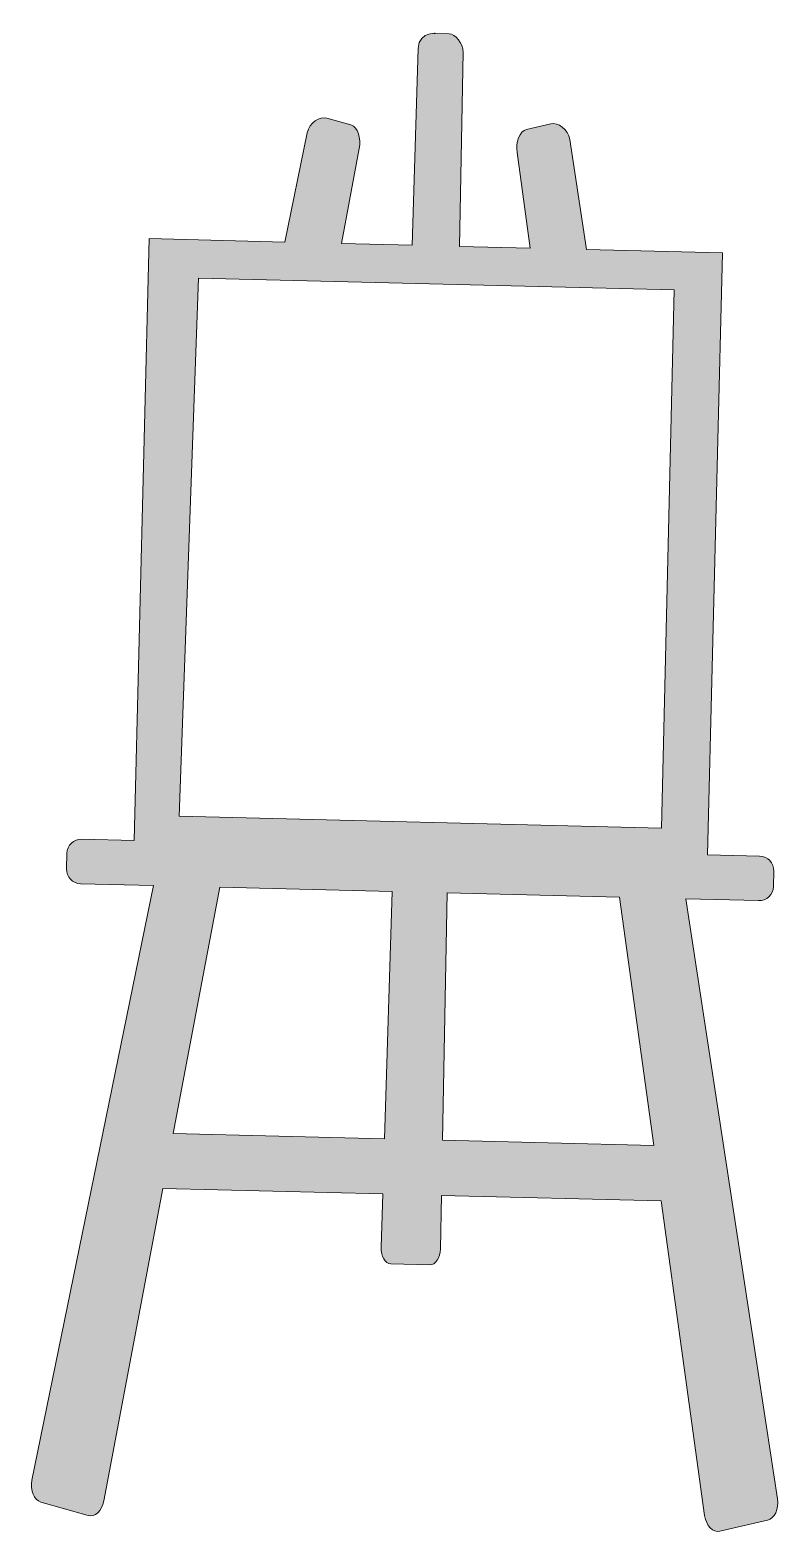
# Model space of a CAD drawing. Header units: inches. Extents: x 0 to 51, y 0 to 102.
import ezdxf

# ---------------------------------------------------------------- set-up
doc = ezdxf.new("R2010")
doc.units = ezdxf.units.IN
doc.header["$MEASUREMENT"] = 0
doc.layers.add('Layer 1', color=7, linetype='Continuous')

msp = doc.modelspace()

# ---------------------------------------------------------------- hatches: boundary and pattern name
at = {"layer": 'Layer 1', "true_color": 0xadb548}
h = msp.add_hatch(color=55, dxfattribs=at)
h.dxf.hatch_style = 2
edge = h.paths.add_edge_path()
edge.add_spline(control_points=[(50.58, 2.23), (50.58, 2.23), (44.36, 42.9), (44.36, 42.9), (44.36, 42.9), (49.3, 42.78), (49.3, 42.78), (49.84, 42.76), (50.29, 43.19), (50.31, 43.74), (50.31, 43.74), (50.33, 44.79), (50.33, 44.79), (50.35, 45.33), (49.92, 45.79), (49.37, 45.8), (49.37, 45.8), (45.83, 45.89), (45.83, 45.89), (45.83, 45.89), (46.84, 86.7), (46.84, 86.7), (46.84, 86.7), (37.64, 86.93), (37.64, 86.93), (37.64, 86.93), (36.5, 94.4), (36.5, 94.4), (36.4, 95.1), (35.67, 95.57), (35.21, 95.46), (35.21, 95.46), (33.56, 95.08), (33.56, 95.08), (33.09, 94.97), (32.82, 94.21), (32.92, 93.51), (32.92, 93.51), (33.81, 87.02), (33.81, 87.02), (33.81, 87.02), (29.02, 87.14), (29.02, 87.14), (29.02, 87.14), (29.27, 100.31), (29.27, 100.31), (29.28, 100.92), (28.7, 101.55), (28.32, 101.56), (28.32, 101.56), (27.28, 101.59), (27.28, 101.59), (27.77, 101.58), (26.24, 101.81), (26.21, 100.57), (26.21, 100.57), (25.8, 87.22), (25.8, 87.22), (25.8, 87.22), (21.01, 87.34), (21.01, 87.34), (21.01, 87.34), (22.22, 93.78), (22.22, 93.78), (22.35, 94.47), (22.12, 95.24), (21.66, 95.38), (21.66, 95.38), (20.03, 95.84), (20.03, 95.84), (19.57, 95.97), (18.83, 95.54), (18.69, 94.85), (18.69, 94.85), (17.18, 87.44), (17.18, 87.44), (17.18, 87.44), (7.98, 87.67), (7.98, 87.67), (7.98, 87.67), (6.96, 46.86), (6.96, 46.86), (6.96, 46.86), (3.41, 46.95), (3.41, 46.95), (2.87, 46.96), (2.41, 46.53), (2.4, 45.99), (2.4, 45.99), (2.37, 44.93), (2.37, 44.93), (2.36, 44.39), (2.79, 43.94), (3.33, 43.92), (3.33, 43.92), (8.27, 43.8), (8.27, 43.8), (8.27, 43.8), (0.03, 3.49), (0.03, 3.49), (-0.1, 2.8), (0.17, 2.13), (0.63, 2), (0.63, 2), (3.83, 1.08), (3.83, 1.08), (4.29, 0.95), (4.78, 1.4), (4.91, 2.09), (4.91, 2.09), (8.91, 23.26), (8.91, 23.26), (8.91, 23.26), (23.81, 22.89), (23.81, 22.89), (23.81, 22.89), (23.7, 19.27), (23.7, 19.27), (23.69, 18.66), (23.98, 18.16), (24.36, 18.15), (24.36, 18.15), (27.01, 18.08), (27.01, 18.08), (27.39, 18.07), (27.71, 18.56), (27.73, 19.17), (27.73, 19.17), (27.8, 22.79), (27.8, 22.79), (27.8, 22.79), (42.7, 22.42), (42.7, 22.42), (42.7, 22.42), (45.64, 1.08), (45.64, 1.08), (45.74, 0.38), (46.2, -0.09), (46.66, 0.02), (46.66, 0.02), (49.91, 0.77), (49.91, 0.77), (50.38, 0.88), (50.68, 1.53), (50.58, 2.23)], knot_values=[0, 0, 0, 0, 1, 1, 1, 2, 2, 2, 3, 3, 3, 4, 4, 4, 5, 5, 5, 6, 6, 6, 7, 7, 7, 8, 8, 8, 9, 9, 9, 10, 10, 10, 11, 11, 11, 12, 12, 12, 13, 13, 13, 14, 14, 14, 15, 15, 15, 16, 16, 16, 17, 17, 17, 18, 18, 18, 19, 19, 19, 20, 20, 20, 21, 21, 21, 22, 22, 22, 23, 23, 23, 24, 24, 24, 25, 25, 25, 26, 26, 26, 27, 27, 27, 28, 28, 28, 29, 29, 29, 30, 30, 30, 31, 31, 31, 32, 32, 32, 33, 33, 33, 34, 34, 34, 35, 35, 35, 36, 36, 36, 37, 37, 37, 38, 38, 38, 39, 39, 39, 40, 40, 40, 41, 41, 41, 42, 42, 42, 43, 43, 43, 44, 44, 44, 45, 45, 45, 46, 46, 46, 47, 47, 47, 48, 48, 48, 48], degree=3, periodic=1)
h.paths.add_polyline_path([(23.93, 26.63), (9.61, 26.99), (12.76, 43.69), (24.45, 43.4)])
h.paths.add_polyline_path([(27.87, 26.53), (28.19, 43.3), (39.87, 43.01), (42.19, 26.17)])
h.paths.add_polyline_path([(10.01, 48.51), (11.33, 84.99), (43.57, 84.19), (42.72, 47.7)])

# ---------------------------------------------------------------- linework, layer by layer
at = {"layer": 'Layer 1', "lineweight": 0}
for points in [[(10.01, 48.51), (11.33, 84.99), (43.57, 84.19), (42.72, 47.7), (10.01, 48.51)], [(23.93, 26.63), (9.61, 26.99), (12.76, 43.69), (24.45, 43.4), (23.93, 26.63)], [(27.87, 26.53), (28.19, 43.3), (39.87, 43.01), (42.19, 26.17), (27.87, 26.53)]]:
    msp.add_lwpolyline(points, dxfattribs=at)
msp.add_open_spline([(50.58, 2.23), (50.58, 2.23), (44.36, 42.9), (44.36, 42.9), (44.36, 42.9), (49.3, 42.78), (49.3, 42.78), (49.84, 42.76), (50.29, 43.19), (50.31, 43.74), (50.31, 43.74), (50.33, 44.79), (50.33, 44.79), (50.35, 45.33), (49.92, 45.79), (49.37, 45.8), (49.37, 45.8), (45.83, 45.89), (45.83, 45.89), (45.83, 45.89), (46.84, 86.7), (46.84, 86.7), (46.84, 86.7), (37.64, 86.93), (37.64, 86.93), (37.64, 86.93), (36.5, 94.4), (36.5, 94.4), (36.4, 95.1), (35.67, 95.57), (35.21, 95.46), (35.21, 95.46), (33.56, 95.08), (33.56, 95.08), (33.09, 94.97), (32.82, 94.21), (32.92, 93.51), (32.92, 93.51), (33.81, 87.02), (33.81, 87.02), (33.81, 87.02), (29.02, 87.14), (29.02, 87.14), (29.02, 87.14), (29.27, 100.31), (29.27, 100.31), (29.28, 100.92), (28.7, 101.55), (28.32, 101.56), (28.32, 101.56), (27.28, 101.59), (27.28, 101.59), (27.77, 101.58), (26.24, 101.81), (26.21, 100.57), (26.21, 100.57), (25.8, 87.22), (25.8, 87.22), (25.8, 87.22), (21.01, 87.34), (21.01, 87.34), (21.01, 87.34), (22.22, 93.78), (22.22, 93.78), (22.35, 94.47), (22.12, 95.24), (21.66, 95.38), (21.66, 95.38), (20.03, 95.84), (20.03, 95.84), (19.57, 95.97), (18.83, 95.54), (18.69, 94.85), (18.69, 94.85), (17.18, 87.44), (17.18, 87.44), (17.18, 87.44), (7.98, 87.67), (7.98, 87.67), (7.98, 87.67), (6.96, 46.86), (6.96, 46.86), (6.96, 46.86), (3.41, 46.95), (3.41, 46.95), (2.87, 46.96), (2.41, 46.53), (2.4, 45.99), (2.4, 45.99), (2.37, 44.93), (2.37, 44.93), (2.36, 44.39), (2.79, 43.94), (3.33, 43.92), (3.33, 43.92), (8.27, 43.8), (8.27, 43.8), (8.27, 43.8), (0.03, 3.49), (0.03, 3.49), (-0.1, 2.8), (0.17, 2.13), (0.63, 2), (0.63, 2), (3.83, 1.08), (3.83, 1.08), (4.29, 0.95), (4.78, 1.4), (4.91, 2.09), (4.91, 2.09), (8.91, 23.26), (8.91, 23.26), (8.91, 23.26), (23.81, 22.89), (23.81, 22.89), (23.81, 22.89), (23.7, 19.27), (23.7, 19.27), (23.69, 18.66), (23.98, 18.16), (24.36, 18.15), (24.36, 18.15), (27.01, 18.08), (27.01, 18.08), (27.39, 18.07), (27.71, 18.56), (27.73, 19.17), (27.73, 19.17), (27.8, 22.79), (27.8, 22.79), (27.8, 22.79), (42.7, 22.42), (42.7, 22.42), (42.7, 22.42), (45.64, 1.08), (45.64, 1.08), (45.74, 0.38), (46.2, -0.09), (46.66, 0.02), (46.66, 0.02), (49.91, 0.77), (49.91, 0.77), (50.38, 0.88), (50.68, 1.53), (50.58, 2.23)], degree=3, knots=[0, 0, 0, 0, 1, 1, 1, 2, 2, 2, 3, 3, 3, 4, 4, 4, 5, 5, 5, 6, 6, 6, 7, 7, 7, 8, 8, 8, 9, 9, 9, 10, 10, 10, 11, 11, 11, 12, 12, 12, 13, 13, 13, 14, 14, 14, 15, 15, 15, 16, 16, 16, 17, 17, 17, 18, 18, 18, 19, 19, 19, 20, 20, 20, 21, 21, 21, 22, 22, 22, 23, 23, 23, 24, 24, 24, 25, 25, 25, 26, 26, 26, 27, 27, 27, 28, 28, 28, 29, 29, 29, 30, 30, 30, 31, 31, 31, 32, 32, 32, 33, 33, 33, 34, 34, 34, 35, 35, 35, 36, 36, 36, 37, 37, 37, 38, 38, 38, 39, 39, 39, 40, 40, 40, 41, 41, 41, 42, 42, 42, 43, 43, 43, 44, 44, 44, 45, 45, 45, 46, 46, 46, 47, 47, 47, 48, 48, 48, 48], dxfattribs=at)

doc.saveas('drawing.dxf')
